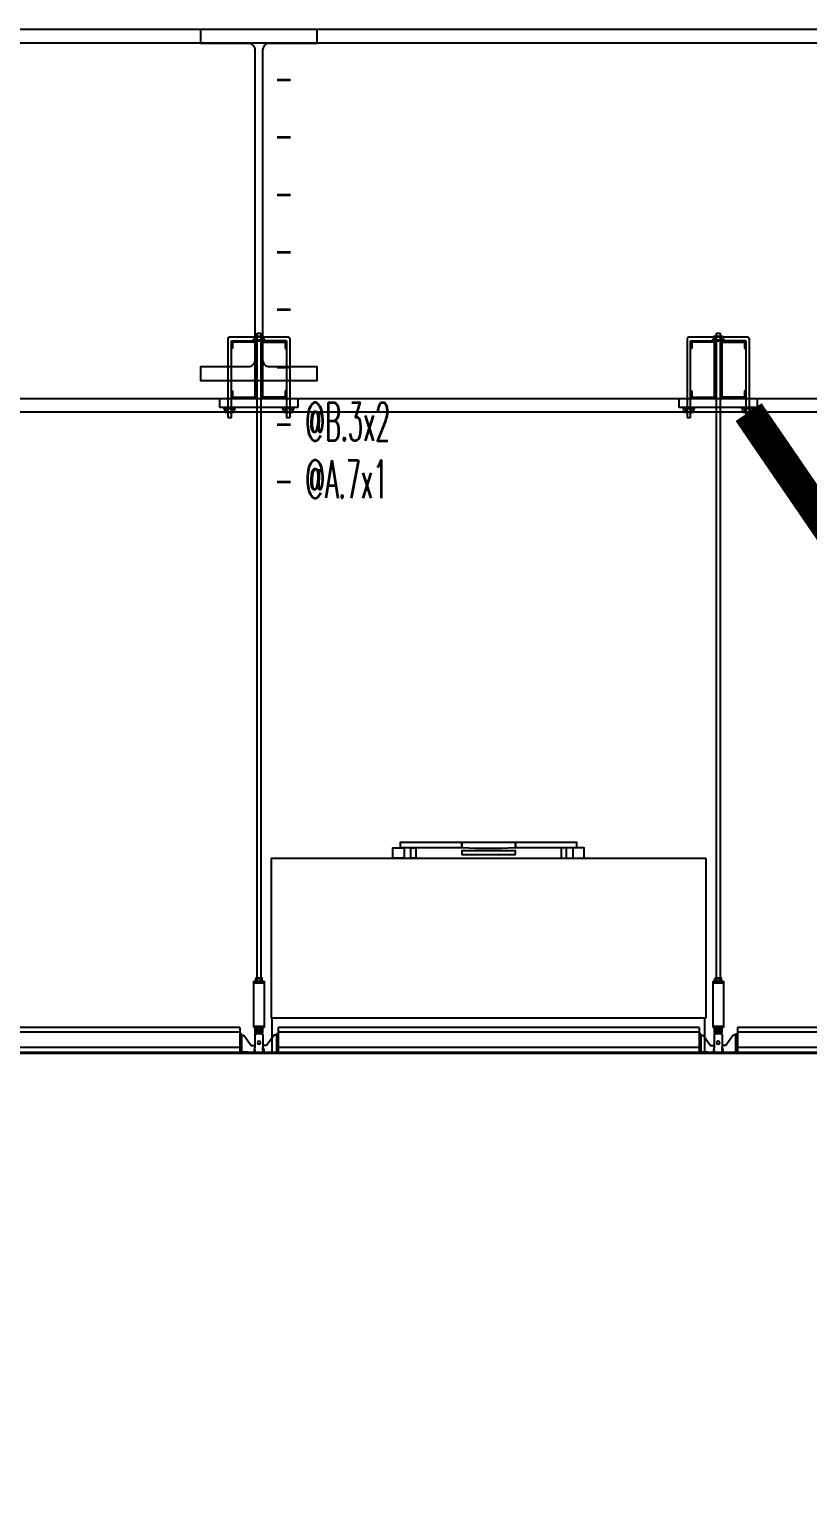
# Model space of a CAD drawing. Header units: millimetres. Extents: x -32710 to 654186, y -254124 to 420220.
# Drawn here: x 259600 to 261634, y 389900 to 393725 of the extents above; entities that cross this region are included whole.
import ezdxf
from ezdxf.enums import TextEntityAlignment as Align
from ezdxf.xclip import XClip

# ---------------------------------------------------------------- set-up
doc = ezdxf.new("R2010")
doc.units = ezdxf.units.MM
doc.header["$LTSCALE"] = 1000
for name, color, linetype in [('DSMK', 10, 'Continuous'), ('FFU', 145, 'Continuous'), ('M-TXT', 3, 'Continuous'), ('TPH12-SEC-@E$0$KABE1', 252, 'Continuous'), ('TPH12-SEC-@E$0$STEEL2', 252, 'Continuous'), ('TPH12-SEC-@E$0$STEEL3', 252, 'Continuous'), ('YFSHI-02(E-LINE)$0$SH-LINE-10', 10, 'Continuous'), ('YFSHI-02(E-LINE)$0$SH-LINE-130', 130, 'Continuous'), ('YFSHI-02(E-LINE)$0$SH-LINE-82', 82, 'Continuous')]:
    doc.layers.add(name, color=color, linetype=linetype)
doc.styles.add('aa-txt', font='simplex.shx', dxfattribs={"width": 0.7, "bigfont": 'chineset.shx'})
doc.dimstyles.new('adim-1500', dxfattribs={"dimscale": 1000, "dimtxt": 0.375, "dimasz": 0.25, "dimexe": 0.1, "dimexo": 0.5, "dimgap": 0.15, "dimtad": 0, "dimdec": 4, "dimtxsty": 'aa-txt', "dimcen": 3.75, "dimclrd": 3, "dimclre": 3, "dimclrt": 256, "dimadec": 0, "dimazin": 0, "dimtfac": 1, "dimtdec": 4, "dimtmove": 0, "dimatfit": 3, "dimfxl": 0.1, "dimarcsym": 0})

# ---------------------------------------------------------------- blocks, each defined once
blk = doc.blocks.new('TPH12-SEC-@E')
at = {"layer": 'TPH12-SEC-@E$0$KABE1'}
blk.add_line((47000, 393725), (273000, 393725), dxfattribs=at)
at = {"layer": 'TPH12-SEC-@E$0$STEEL2'}
blk.add_lwpolyline([(260048.5, 393725), (260351.5, 393725), (260351.5, 393688), (260227.5, 393688, 0.414214), (260209.5, 393670), (260209.5, 392862, 0.414214), (260227.5, 392844), (260351.5, 392844), (260351.5, 392807), (260048.5, 392807), (260048.5, 392844), (260172.5, 392844, 0.414214), (260190.5, 392862), (260190.5, 393670, 0.414214), (260172.5, 393688), (260048.5, 393688)], format="xyb", close=True, dxfattribs=at)
at = {"layer": 'TPH12-SEC-@E$0$STEEL3', "linetype": 'Continuous'}
for p, q in [((264050, 393689), (256350, 393689)), ((256350, 392761), (264050, 392761)), ((264050, 392725), (256350, 392725))]:
    blk.add_line(p, q, dxfattribs=at)
blk = doc.blocks.new('YFSHI-02(E-LINE)$0$CEILING-A')
for p, q in [((-110, 6.8), (-110, 0)), ((-110, 6.8), (0, 6.8)), ((-110, 5.57), (0, 5.57)), ((0, 6.8), (0, 0)), ((-110, 1.52), (0, 1.52)), ((-110, 0.28), (0, 0.28)), ((-110, 0), (0, 0))]:
    blk.add_line(p, q)
blk = doc.blocks.new('YFSHI-02(E-LINE)$0$1')
for p, q in [((0.45, 5.1), (0, 5.1)), ((0, 5.1), (0, 0)), ((0.45, 4.8), (0.45, 5.1)), ((0.45, 4.8), (1.05, 4.8)), ((0.45, 4.8), (0.45, 0.28)), ((1.05, 4.8), (3, 2.05)), ((3.95, 4.8), (3.95, 2.05)), ((4.25, 5.1), (5.75, 5.1)), ((6.05, 4.8), (6.05, 2.05)), ((8.95, 4.8), (7, 2.05)), ((9.55, 4.8), (8.95, 4.8)), ((9.55, 4.8), (9.55, 5.1)), ((9.55, 5.1), (10, 5.1)), ((9.55, 4.8), (9.55, 0.33)), ((10, 5.1), (10, 0)), ((9.4, 0.33), (0, 0.33)), ((0, 0.25), (5.68, 0.25)), ((0, 0), (10, 0)), ((2.2, 0), (5, 0)), ((3, 2.05), (3.95, 2.05)), ((3.95, 1.55), (3.75, 0.88)), ((3.75, 0.88), (3.95, 0.88)), ((3.75, 0.88), (3.75, 0.25)), ((3.95, 2.05), (3.95, 1.55)), ((3.95, 0.88), (3.95, 1.55)), ((3.95, 0.88), (3.95, 0.45)), ((10, 0.25), (4.32, 0.25)), ((7, 2.05), (6.05, 2.05)), ((6.05, 2.05), (6.05, 1.55)), ((6.05, 1.55), (6.25, 0.88)), ((6.05, 0.88), (6.05, 1.55)), ((6.25, 0.88), (6.05, 0.88)), ((6.05, 0.88), (6.05, 0.45)), ((6.25, 0.88), (6.25, 0.25)), ((7.8, 0.33), (10, 0.33))]:
    blk.add_line(p, q)
blk.add_lwpolyline([(4.3, 5.1), (4.3, 5.4, 0.414214), (4.2, 5.5), (3.96, 5.5, -0.414214), (3.94, 5.52), (3.94, 6.76, -0.414214), (3.98, 6.8), (4.46, 6.8, -0.414214), (4.5, 6.76), (4.5, 6.42, -0.414214), (4.48, 6.4), (4.18, 6.4, 0.414214), (4.16, 6.38), (4.16, 5.8, 0.414214), (4.26, 5.7), (5.74, 5.7, 0.414214), (5.84, 5.8), (5.84, 6.38, 0.414214), (5.82, 6.4), (5.52, 6.4, -0.414214), (5.5, 6.42), (5.5, 6.76, -0.414214), (5.54, 6.8), (6.02, 6.8, -0.414214), (6.06, 6.76), (6.06, 5.52, -0.414214), (6.04, 5.5), (5.8, 5.5, 0.414214), (5.7, 5.4), (5.7, 5.1)], format="xyb")
blk.add_lwpolyline([(4.52, 5.5, 0.414214), (4.42, 5.4), (4.42, 5.2, 0.414214), (4.52, 5.1), (5.48, 5.1, 0.414214), (5.58, 5.2), (5.58, 5.4, 0.414214), (5.48, 5.5)], format="xyb", close=True)
blk.add_circle((5, 2.8), 0.41)
for centre, radius, start, end in [((4.25, 4.8), 0.3, 90, 180), ((5.75, 4.8), 0.3, 0, 90), ((3.75, 0.45), 0.2, 270, 0), ((6.25, 0.45), 0.2, 180, 270)]:
    blk.add_arc(centre, radius, start, end)
blk = doc.blocks.new('YFSHI-02(E-LINE)')
at = {"layer": 'YFSHI-02(E-LINE)$0$SH-LINE-10'}
for p, q in [((260118.5, 392915.5), (260118.5, 392711.3)), ((260276.5, 392920.5), (260123.5, 392920.5)), ((260128, 392711.3), (260128, 392911)), ((260128, 392911), (260272, 392911)), ((260216.5, 392913.1), (260183.5, 392913.1)), ((260183.5, 392911), (260183.5, 392913.1)), ((260216.5, 392911), (260183.5, 392911)), ((260187.3, 392921.8), (260187.3, 392914.3)), ((260187.3, 392921.8), (260187.3, 392914.3)), ((260211.7, 392923), (260188.3, 392923)), ((260211.7, 392923), (260188.3, 392923)), ((260190.7, 392922.7), (260188.3, 392922.7)), ((260190.7, 392922.7), (260188.3, 392922.7)), ((260190.7, 392913.4), (260188.3, 392913.4)), ((260190.7, 392913.4), (260188.3, 392913.4)), ((260211.7, 392913.1), (260188.3, 392913.1)), ((260193.2, 392921.8), (260193.2, 392914.3)), ((260193.2, 392921.8), (260193.2, 392914.3)), ((260195.2, 391247), (260195.2, 392931)), ((260195.2, 392931), (260204.8, 392931)), ((260203.5, 392922.7), (260196.5, 392922.7)), ((260203.5, 392922.7), (260196.5, 392922.7)), ((260203.5, 392913.4), (260196.5, 392913.4)), ((260203.5, 392913.4), (260196.5, 392913.4)), ((260204.8, 392931), (260204.8, 391247)), ((260206.8, 392921.8), (260206.8, 392914.3)), ((260206.8, 392921.8), (260206.8, 392914.3)), ((260209.3, 392922.7), (260211.7, 392922.7)), ((260209.3, 392922.7), (260211.7, 392922.7)), ((260209.3, 392913.4), (260211.7, 392913.4)), ((260209.3, 392913.4), (260211.7, 392913.4)), ((260212.7, 392921.8), (260212.7, 392914.3)), ((260212.7, 392921.8), (260212.7, 392914.3)), ((260216.5, 392911), (260216.5, 392913.1)), ((260272, 392911), (260272, 392711.3)), ((260281.5, 392737.3), (260281.5, 392915.5)), ((261318.5, 392915.5), (261318.5, 392711.3)), ((261476.5, 392920.5), (261323.5, 392920.5)), ((261328, 392711.3), (261328, 392911)), ((261328, 392911), (261472, 392911)), ((261416.5, 392913.1), (261383.5, 392913.1)), ((261383.5, 392911), (261383.5, 392913.1)), ((261416.5, 392911), (261383.5, 392911)), ((261387.3, 392921.8), (261387.3, 392914.3)), ((261387.3, 392921.8), (261387.3, 392914.3)), ((261411.7, 392923), (261388.3, 392923)), ((261411.7, 392923), (261388.3, 392923)), ((261390.7, 392922.7), (261388.3, 392922.7)), ((261390.7, 392922.7), (261388.3, 392922.7)), ((261390.7, 392913.4), (261388.3, 392913.4)), ((261390.7, 392913.4), (261388.3, 392913.4)), ((261411.7, 392913.1), (261388.3, 392913.1)), ((261393.2, 392921.8), (261393.2, 392914.3)), ((261393.2, 392921.8), (261393.2, 392914.3)), ((261395.2, 391247), (261395.2, 392931)), ((261395.2, 392931), (261404.8, 392931)), ((261403.5, 392922.7), (261396.5, 392922.7)), ((261403.5, 392922.7), (261396.5, 392922.7)), ((261403.5, 392913.4), (261396.5, 392913.4)), ((261403.5, 392913.4), (261396.5, 392913.4)), ((261404.8, 392931), (261404.8, 391247)), ((261406.8, 392921.8), (261406.8, 392914.3)), ((261406.8, 392921.8), (261406.8, 392914.3)), ((261409.3, 392922.7), (261411.7, 392922.7)), ((261409.3, 392922.7), (261411.7, 392922.7)), ((261409.3, 392913.4), (261411.7, 392913.4)), ((261409.3, 392913.4), (261411.7, 392913.4)), ((261412.7, 392921.8), (261412.7, 392914.3)), ((261412.7, 392921.8), (261412.7, 392914.3)), ((261416.5, 392911), (261416.5, 392913.1)), ((261472, 392911), (261472, 392711.3)), ((261481.5, 392737.3), (261481.5, 392915.5)), ((260098.2, 392761), (260301.8, 392761)), ((260098.2, 392737.3), (260098.2, 392761)), ((260301.8, 392761), (260301.8, 392737.3)), ((261298.2, 392761), (261501.8, 392761)), ((261298.2, 392737.3), (261298.2, 392761)), ((261501.8, 392761), (261501.8, 392737.3)), ((260301.8, 392737.3), (260098.2, 392737.3)), ((260106.7, 392737.3), (260139.8, 392737.3)), ((260106.7, 392737.3), (260106.7, 392735.2)), ((260106.7, 392735.2), (260139.8, 392735.2)), ((260110.6, 392726.5), (260110.6, 392734)), ((260110.6, 392726.5), (260110.6, 392734)), ((260111.5, 392735.2), (260135, 392735.2)), ((260111.5, 392725.3), (260135, 392725.3)), ((260111.5, 392725.3), (260135, 392725.3)), ((260114, 392734.9), (260111.6, 392734.9)), ((260114, 392734.9), (260111.6, 392734.9)), ((260114, 392725.7), (260111.6, 392725.7)), ((260114, 392725.7), (260111.6, 392725.7)), ((260116.4, 392726.5), (260116.4, 392734)), ((260116.4, 392726.5), (260116.4, 392734)), ((260119.7, 392734.9), (260126.8, 392734.9)), ((260119.7, 392734.9), (260126.8, 392734.9)), ((260119.7, 392725.7), (260126.8, 392725.7)), ((260119.7, 392725.7), (260126.8, 392725.7)), ((260130, 392726.5), (260130, 392734)), ((260130, 392726.5), (260130, 392734)), ((260132.5, 392734.9), (260134.9, 392734.9)), ((260132.5, 392734.9), (260134.9, 392734.9)), ((260132.5, 392725.7), (260134.9, 392725.7)), ((260132.5, 392725.7), (260134.9, 392725.7)), ((260135.9, 392726.5), (260135.9, 392734)), ((260135.9, 392726.5), (260135.9, 392734)), ((260139.8, 392737.3), (260139.8, 392735.2)), ((260260.2, 392737.3), (260293.3, 392737.3)), ((260260.2, 392737.3), (260260.2, 392735.2)), ((260260.2, 392735.2), (260293.3, 392735.2)), ((260264.1, 392726.5), (260264.1, 392734)), ((260264.1, 392726.5), (260264.1, 392734)), ((260265, 392735.2), (260288.5, 392735.2)), ((260265, 392725.3), (260288.5, 392725.3)), ((260265, 392725.3), (260288.5, 392725.3)), ((260267.5, 392734.9), (260265.1, 392734.9)), ((260267.5, 392734.9), (260265.1, 392734.9)), ((260267.5, 392725.7), (260265.1, 392725.7)), ((260267.5, 392725.7), (260265.1, 392725.7)), ((260270, 392726.5), (260270, 392734)), ((260270, 392726.5), (260270, 392734)), ((260273.2, 392734.9), (260280.3, 392734.9)), ((260273.2, 392734.9), (260280.3, 392734.9)), ((260273.2, 392725.7), (260280.3, 392725.7)), ((260273.2, 392725.7), (260280.3, 392725.7)), ((260281.5, 392711.3), (260281.5, 392737.3)), ((260283.6, 392726.5), (260283.6, 392734)), ((260283.6, 392726.5), (260283.6, 392734)), ((260286, 392734.9), (260288.4, 392734.9)), ((260286, 392734.9), (260288.4, 392734.9)), ((260286, 392725.7), (260288.4, 392725.7)), ((260286, 392725.7), (260288.4, 392725.7)), ((260289.4, 392726.5), (260289.4, 392734)), ((260289.4, 392726.5), (260289.4, 392734)), ((260293.3, 392737.3), (260293.3, 392735.2)), ((261501.8, 392737.3), (261298.2, 392737.3)), ((261306.7, 392737.3), (261339.8, 392737.3)), ((261306.7, 392737.3), (261306.7, 392735.2)), ((261306.7, 392735.2), (261339.8, 392735.2)), ((261310.6, 392726.5), (261310.6, 392734)), ((261310.6, 392726.5), (261310.6, 392734)), ((261311.5, 392735.2), (261335, 392735.2)), ((261311.5, 392725.3), (261335, 392725.3)), ((261311.5, 392725.3), (261335, 392725.3)), ((261314, 392734.9), (261311.6, 392734.9)), ((261314, 392734.9), (261311.6, 392734.9)), ((261314, 392725.7), (261311.6, 392725.7)), ((261314, 392725.7), (261311.6, 392725.7)), ((261316.4, 392726.5), (261316.4, 392734)), ((261316.4, 392726.5), (261316.4, 392734)), ((261319.7, 392734.9), (261326.8, 392734.9)), ((261319.7, 392734.9), (261326.8, 392734.9)), ((261319.7, 392725.7), (261326.8, 392725.7)), ((261319.7, 392725.7), (261326.8, 392725.7)), ((261330, 392726.5), (261330, 392734)), ((261330, 392726.5), (261330, 392734)), ((261332.5, 392734.9), (261334.9, 392734.9)), ((261332.5, 392734.9), (261334.9, 392734.9)), ((261332.5, 392725.7), (261334.9, 392725.7)), ((261332.5, 392725.7), (261334.9, 392725.7)), ((261335.9, 392726.5), (261335.9, 392734)), ((261335.9, 392726.5), (261335.9, 392734)), ((261339.8, 392737.3), (261339.8, 392735.2)), ((261460.2, 392737.3), (261493.3, 392737.3)), ((261460.2, 392737.3), (261460.2, 392735.2)), ((261460.2, 392735.2), (261493.3, 392735.2)), ((261464.1, 392726.5), (261464.1, 392734)), ((261464.1, 392726.5), (261464.1, 392734)), ((261465, 392735.2), (261488.5, 392735.2)), ((261465, 392725.3), (261488.5, 392725.3)), ((261465, 392725.3), (261488.5, 392725.3)), ((261467.5, 392734.9), (261465.1, 392734.9)), ((261467.5, 392734.9), (261465.1, 392734.9)), ((261467.5, 392725.7), (261465.1, 392725.7)), ((261467.5, 392725.7), (261465.1, 392725.7)), ((261470, 392726.5), (261470, 392734)), ((261470, 392726.5), (261470, 392734)), ((261473.2, 392734.9), (261480.3, 392734.9)), ((261473.2, 392734.9), (261480.3, 392734.9)), ((261473.2, 392725.7), (261480.3, 392725.7)), ((261473.2, 392725.7), (261480.3, 392725.7)), ((261481.5, 392711.3), (261481.5, 392737.3)), ((261483.6, 392726.5), (261483.6, 392734)), ((261483.6, 392726.5), (261483.6, 392734)), ((261486, 392734.9), (261488.4, 392734.9)), ((261486, 392734.9), (261488.4, 392734.9)), ((261486, 392725.7), (261488.4, 392725.7)), ((261486, 392725.7), (261488.4, 392725.7)), ((261489.4, 392726.5), (261489.4, 392734)), ((261489.4, 392726.5), (261489.4, 392734)), ((261493.3, 392737.3), (261493.3, 392735.2)), ((260118.5, 392711.3), (260128, 392711.3)), ((260272, 392711.3), (260281.5, 392711.3)), ((261318.5, 392711.3), (261328, 392711.3)), ((261472, 392711.3), (261481.5, 392711.3)), ((260186.6, 391238.5), (260213.4, 391238.5)), ((260186.6, 391238.5), (260213.4, 391238.5)), ((260186.6, 391118), (260186.6, 391238.5)), ((260186.6, 391118), (260186.6, 391238.5)), ((260186.6, 391238.5), (260213.4, 391238.5)), ((260191.5, 391239.3), (260191.5, 391246.1)), ((260191.5, 391239.3), (260191.5, 391246.1)), ((260192.1, 391247), (260207.9, 391247)), ((260192.1, 391247), (260207.9, 391247)), ((260192.1, 391238.5), (260207.9, 391238.5)), ((260192.1, 391238.5), (260207.9, 391238.5)), ((260194.5, 391246.7), (260192.2, 391246.7)), ((260194.5, 391246.7), (260192.2, 391246.7)), ((260194.5, 391238.7), (260192.2, 391238.7)), ((260194.5, 391238.7), (260192.2, 391238.7)), ((260204.8, 391247), (260195.2, 391247)), ((260196.2, 391239.3), (260196.2, 391246.1)), ((260196.2, 391239.3), (260196.2, 391246.1)), ((260198.5, 391246.7), (260201.5, 391246.7)), ((260198.5, 391238.7), (260201.5, 391238.7)), ((260198.5, 391238.7), (260201.5, 391238.7)), ((260203.8, 391239.3), (260203.8, 391246.1)), ((260203.8, 391239.3), (260203.8, 391246.1)), ((260205.5, 391246.7), (260207.8, 391246.7)), ((260205.5, 391246.7), (260207.8, 391246.7)), ((260205.5, 391238.7), (260207.8, 391238.7)), ((260205.5, 391238.7), (260207.8, 391238.7)), ((260208.5, 391239.3), (260208.5, 391246.1)), ((260208.5, 391239.3), (260208.5, 391246.1)), ((260213.4, 391238.5), (260213.4, 391118)), ((260213.4, 391238.5), (260213.4, 391118)), ((261386.6, 391238.5), (261413.4, 391238.5)), ((261386.6, 391238.5), (261413.4, 391238.5)), ((261386.6, 391118), (261386.6, 391238.5)), ((261386.6, 391118), (261386.6, 391238.5)), ((261386.6, 391238.5), (261413.4, 391238.5)), ((261391.5, 391239.3), (261391.5, 391246.1)), ((261391.5, 391239.3), (261391.5, 391246.1)), ((261392.1, 391247), (261407.9, 391247)), ((261392.1, 391247), (261407.9, 391247)), ((261392.1, 391238.5), (261407.9, 391238.5)), ((261392.1, 391238.5), (261407.9, 391238.5)), ((261394.5, 391246.7), (261392.2, 391246.7)), ((261394.5, 391246.7), (261392.2, 391246.7)), ((261394.5, 391238.7), (261392.2, 391238.7)), ((261394.5, 391238.7), (261392.2, 391238.7)), ((261404.8, 391247), (261395.2, 391247)), ((261396.2, 391239.3), (261396.2, 391246.1)), ((261396.2, 391239.3), (261396.2, 391246.1)), ((261398.5, 391246.7), (261401.5, 391246.7)), ((261398.5, 391238.7), (261401.5, 391238.7)), ((261398.5, 391238.7), (261401.5, 391238.7)), ((261403.8, 391239.3), (261403.8, 391246.1)), ((261403.8, 391239.3), (261403.8, 391246.1)), ((261405.5, 391246.7), (261407.8, 391246.7)), ((261405.5, 391246.7), (261407.8, 391246.7)), ((261405.5, 391238.7), (261407.8, 391238.7)), ((261405.5, 391238.7), (261407.8, 391238.7)), ((261408.5, 391239.3), (261408.5, 391246.1)), ((261408.5, 391239.3), (261408.5, 391246.1)), ((261413.4, 391238.5), (261413.4, 391118)), ((261413.4, 391238.5), (261413.4, 391118)), ((260213.4, 391118), (260186.6, 391118)), ((260213.4, 391118), (260186.6, 391118)), ((260192.1, 391108.9), (260192.1, 391113.3)), ((260208.1, 391113.3), (260192.1, 391113.3)), ((260208.3, 391108.9), (260192.1, 391108.9)), ((260193.2, 391108.9), (260193.2, 391113.3)), ((260195.6, 391113.3), (260195.6, 391113.9)), ((260204.3, 391113.9), (260195.6, 391113.9)), ((260195.8, 391108.9), (260195.8, 391113.3)), ((260195.9, 391113.9), (260195.9, 391118)), ((260204.1, 391113.9), (260204.1, 391118)), ((260204.3, 391113.3), (260204.3, 391113.9)), ((260208.3, 391109), (260208.3, 391113.1)), ((261413.4, 391118), (261386.6, 391118)), ((261413.4, 391118), (261386.6, 391118)), ((261392.1, 391108.9), (261392.1, 391113.3)), ((261408.1, 391113.3), (261392.1, 391113.3)), ((261408.3, 391108.9), (261392.1, 391108.9)), ((261393.2, 391108.9), (261393.2, 391113.3)), ((261395.6, 391113.3), (261395.6, 391113.9)), ((261404.3, 391113.9), (261395.6, 391113.9)), ((261395.8, 391108.9), (261395.8, 391113.3)), ((261395.9, 391113.9), (261395.9, 391118)), ((261404.1, 391113.9), (261404.1, 391118)), ((261404.3, 391113.3), (261404.3, 391113.9)), ((261408.3, 391109), (261408.3, 391113.1))]:
    blk.add_line(p, q, dxfattribs=at)
for points in [[(260186.6, 391234.8), (260213.4, 391234.8)], [(260186.6, 391234.8), (260213.4, 391234.8)], [(261386.6, 391234.8), (261413.4, 391234.8)], [(261386.6, 391234.8), (261413.4, 391234.8)], [(260186.6, 391121.6), (260213.4, 391121.6)], [(260186.6, 391121.6), (260213.4, 391121.6)], [(261386.6, 391121.6), (261413.4, 391121.6)], [(261386.6, 391121.6), (261413.4, 391121.6)]]:
    blk.add_lwpolyline(points, dxfattribs=at)
for centre, radius, start, end in [((260123.5, 392915.5), 5, 90, 180), ((260189.3, 392921.2), 2.1, 120.5681, 163.207), ((260189.3, 392921.2), 2.1, 120.5681, 163.207), ((260189.1, 392920.8), 2.02, 111.8965, 149.5654), ((260189.1, 392920.8), 2.02, 111.8965, 149.5654), ((260189.1, 392915.3), 2.02, 210.4346, 248.1035), ((260189.1, 392915.3), 2.02, 210.4346, 248.1035), ((260189.3, 392914.9), 2.1, 196.793, 239.4319), ((260189.3, 392914.9), 2.1, 196.793, 239.4319), ((260189.3, 392914.6), 8.18, 61.7885, 80.1123), ((260189.3, 392914.6), 8.18, 61.7885, 80.1123), ((260189.3, 392921.5), 8.18, 279.8877, 298.2115), ((260189.3, 392921.5), 8.18, 279.8877, 298.2115), ((260197.2, 392913.2), 9.43, 94.1532, 114.8761), ((260197.2, 392913.2), 9.43, 94.1532, 114.8761), ((260197.2, 392922.8), 9.43, 245.1239, 265.8468), ((260197.2, 392922.8), 9.43, 245.1239, 265.8468), ((260202.8, 392913.2), 9.43, 65.1239, 85.8468), ((260202.8, 392913.2), 9.43, 65.1239, 85.8468), ((260202.8, 392922.8), 9.43, 274.1532, 294.8761), ((260202.8, 392922.8), 9.43, 274.1532, 294.8761), ((260210.7, 392914.6), 8.18, 99.8877, 118.2115), ((260210.7, 392914.6), 8.18, 99.8877, 118.2115), ((260210.7, 392921.5), 8.18, 241.7885, 260.1123), ((260210.7, 392921.5), 8.18, 241.7885, 260.1123), ((260210.7, 392921.2), 2.1, 16.793, 59.4319), ((260210.7, 392921.2), 2.1, 16.793, 59.4319), ((260210.9, 392920.8), 2.02, 30.4346, 68.1035), ((260210.9, 392920.8), 2.02, 30.4346, 68.1035), ((260210.7, 392914.9), 2.1, 300.5681, 343.207), ((260210.9, 392915.3), 2.02, 291.8965, 329.5654), ((260210.9, 392915.3), 2.02, 291.8965, 329.5654), ((260210.7, 392914.9), 2.1, 300.5681, 343.207), ((260276.5, 392915.5), 5, 0, 90), ((261323.5, 392915.5), 5, 90, 180), ((261389.3, 392921.2), 2.1, 120.5681, 163.207), ((261389.3, 392921.2), 2.1, 120.5681, 163.207), ((261389.1, 392920.8), 2.02, 111.8965, 149.5654), ((261389.1, 392920.8), 2.02, 111.8965, 149.5654), ((261389.1, 392915.3), 2.02, 210.4346, 248.1035), ((261389.1, 392915.3), 2.02, 210.4346, 248.1035), ((261389.3, 392914.9), 2.1, 196.793, 239.4319), ((261389.3, 392914.9), 2.1, 196.793, 239.4319), ((261389.3, 392914.6), 8.18, 61.7885, 80.1123), ((261389.3, 392914.6), 8.18, 61.7885, 80.1123), ((261389.3, 392921.5), 8.18, 279.8877, 298.2115), ((261389.3, 392921.5), 8.18, 279.8877, 298.2115), ((261397.2, 392913.2), 9.43, 94.1532, 114.8761), ((261397.2, 392913.2), 9.43, 94.1532, 114.8761), ((261397.2, 392922.8), 9.43, 245.1239, 265.8468), ((261397.2, 392922.8), 9.43, 245.1239, 265.8468), ((261402.8, 392913.2), 9.43, 65.1239, 85.8468), ((261402.8, 392913.2), 9.43, 65.1239, 85.8468), ((261402.8, 392922.8), 9.43, 274.1532, 294.8761), ((261402.8, 392922.8), 9.43, 274.1532, 294.8761), ((261410.7, 392914.6), 8.18, 99.8877, 118.2115), ((261410.7, 392914.6), 8.18, 99.8877, 118.2115), ((261410.7, 392921.5), 8.18, 241.7885, 260.1123), ((261410.7, 392921.5), 8.18, 241.7885, 260.1123), ((261410.7, 392921.2), 2.1, 16.793, 59.4319), ((261410.7, 392921.2), 2.1, 16.793, 59.4319), ((261410.9, 392920.8), 2.02, 30.4346, 68.1035), ((261410.9, 392920.8), 2.02, 30.4346, 68.1035), ((261410.7, 392914.9), 2.1, 300.5681, 343.207), ((261410.9, 392915.3), 2.02, 291.8965, 329.5654), ((261410.9, 392915.3), 2.02, 291.8965, 329.5654), ((261410.7, 392914.9), 2.1, 300.5681, 343.207), ((261476.5, 392915.5), 5, 0, 90), ((260112.6, 392733.4), 2.1, 120.5681, 163.207), ((260112.6, 392733.4), 2.1, 120.5681, 163.207), ((260112.3, 392733), 2.02, 111.8965, 149.5654), ((260112.3, 392733), 2.02, 111.8965, 149.5654), ((260112.3, 392727.5), 2.02, 210.4346, 248.1035), ((260112.6, 392727.1), 2.1, 196.793, 239.4319), ((260112.6, 392727.1), 2.1, 196.793, 239.4319), ((260112.3, 392727.5), 2.02, 210.4346, 248.1035), ((260112.6, 392726.8), 8.18, 61.7885, 80.1123), ((260112.6, 392726.8), 8.18, 61.7885, 80.1123), ((260112.6, 392733.7), 8.18, 279.8877, 298.2115), ((260112.6, 392733.7), 8.18, 279.8877, 298.2115), ((260120.4, 392725.5), 9.43, 94.1532, 114.8761), ((260120.4, 392725.5), 9.43, 94.1532, 114.8761), ((260120.4, 392735.1), 9.43, 245.1239, 265.8468), ((260120.4, 392735.1), 9.43, 245.1239, 265.8468), ((260126.1, 392725.5), 9.43, 65.1239, 85.8468), ((260126.1, 392725.5), 9.43, 65.1239, 85.8468), ((260126.1, 392735.1), 9.43, 274.1532, 294.8761), ((260126.1, 392735.1), 9.43, 274.1532, 294.8761), ((260133.9, 392726.8), 8.18, 99.8877, 118.2115), ((260133.9, 392726.8), 8.18, 99.8877, 118.2115), ((260133.9, 392733.7), 8.18, 241.7885, 260.1123), ((260133.9, 392733.7), 8.18, 241.7885, 260.1123), ((260134.2, 392733), 2.02, 30.4346, 68.1035), ((260134.2, 392733), 2.02, 30.4346, 68.1035), ((260134.2, 392727.5), 2.02, 291.8965, 329.5654), ((260134.2, 392727.5), 2.02, 291.8965, 329.5654), ((260133.9, 392733.4), 2.1, 16.793, 59.4319), ((260133.9, 392733.4), 2.1, 16.793, 59.4319), ((260133.9, 392727.1), 2.1, 300.5681, 343.207), ((260133.9, 392727.1), 2.1, 300.5681, 343.207), ((260266.1, 392733.4), 2.1, 120.5681, 163.207), ((260266.1, 392733.4), 2.1, 120.5681, 163.207), ((260265.8, 392733), 2.02, 111.8965, 149.5654), ((260265.8, 392733), 2.02, 111.8965, 149.5654), ((260265.8, 392727.5), 2.02, 210.4346, 248.1035), ((260266.1, 392727.1), 2.1, 196.793, 239.4319), ((260266.1, 392727.1), 2.1, 196.793, 239.4319), ((260265.8, 392727.5), 2.02, 210.4346, 248.1035), ((260266.1, 392726.8), 8.18, 61.7885, 80.1123), ((260266.1, 392726.8), 8.18, 61.7885, 80.1123), ((260266.1, 392733.7), 8.18, 279.8877, 298.2115), ((260266.1, 392733.7), 8.18, 279.8877, 298.2115), ((260273.9, 392725.5), 9.43, 94.1532, 114.8761), ((260273.9, 392725.5), 9.43, 94.1532, 114.8761), ((260273.9, 392735.1), 9.43, 245.1239, 265.8468), ((260273.9, 392735.1), 9.43, 245.1239, 265.8468), ((260279.6, 392725.5), 9.43, 65.1239, 85.8468), ((260279.6, 392725.5), 9.43, 65.1239, 85.8468), ((260279.6, 392735.1), 9.43, 274.1532, 294.8761), ((260279.6, 392735.1), 9.43, 274.1532, 294.8761), ((260287.4, 392726.8), 8.18, 99.8877, 118.2115), ((260287.4, 392726.8), 8.18, 99.8877, 118.2115), ((260287.4, 392733.7), 8.18, 241.7885, 260.1123), ((260287.4, 392733.7), 8.18, 241.7885, 260.1123), ((260287.7, 392733), 2.02, 30.4346, 68.1035), ((260287.7, 392733), 2.02, 30.4346, 68.1035), ((260287.7, 392727.5), 2.02, 291.8965, 329.5654), ((260287.7, 392727.5), 2.02, 291.8965, 329.5654), ((260287.4, 392733.4), 2.1, 16.793, 59.4319), ((260287.4, 392733.4), 2.1, 16.793, 59.4319), ((260287.4, 392727.1), 2.1, 300.5681, 343.207), ((260287.4, 392727.1), 2.1, 300.5681, 343.207), ((261312.6, 392733.4), 2.1, 120.5681, 163.207), ((261312.6, 392733.4), 2.1, 120.5681, 163.207), ((261312.3, 392733), 2.02, 111.8965, 149.5654), ((261312.3, 392733), 2.02, 111.8965, 149.5654), ((261312.3, 392727.5), 2.02, 210.4346, 248.1035), ((261312.6, 392727.1), 2.1, 196.793, 239.4319), ((261312.6, 392727.1), 2.1, 196.793, 239.4319), ((261312.3, 392727.5), 2.02, 210.4346, 248.1035), ((261312.6, 392726.8), 8.18, 61.7885, 80.1123), ((261312.6, 392726.8), 8.18, 61.7885, 80.1123), ((261312.6, 392733.7), 8.18, 279.8877, 298.2115), ((261312.6, 392733.7), 8.18, 279.8877, 298.2115), ((261320.4, 392725.5), 9.43, 94.1532, 114.8761), ((261320.4, 392725.5), 9.43, 94.1532, 114.8761), ((261320.4, 392735.1), 9.43, 245.1239, 265.8468), ((261320.4, 392735.1), 9.43, 245.1239, 265.8468), ((261326.1, 392725.5), 9.43, 65.1239, 85.8468), ((261326.1, 392725.5), 9.43, 65.1239, 85.8468), ((261326.1, 392735.1), 9.43, 274.1532, 294.8761), ((261326.1, 392735.1), 9.43, 274.1532, 294.8761), ((261333.9, 392726.8), 8.18, 99.8877, 118.2115), ((261333.9, 392726.8), 8.18, 99.8877, 118.2115), ((261333.9, 392733.7), 8.18, 241.7885, 260.1123), ((261333.9, 392733.7), 8.18, 241.7885, 260.1123), ((261334.2, 392733), 2.02, 30.4346, 68.1035), ((261334.2, 392733), 2.02, 30.4346, 68.1035), ((261334.2, 392727.5), 2.02, 291.8965, 329.5654), ((261334.2, 392727.5), 2.02, 291.8965, 329.5654), ((261333.9, 392733.4), 2.1, 16.793, 59.4319), ((261333.9, 392733.4), 2.1, 16.793, 59.4319), ((261333.9, 392727.1), 2.1, 300.5681, 343.207), ((261333.9, 392727.1), 2.1, 300.5681, 343.207), ((261466.1, 392733.4), 2.1, 120.5681, 163.207), ((261466.1, 392733.4), 2.1, 120.5681, 163.207), ((261465.8, 392733), 2.02, 111.8965, 149.5654), ((261465.8, 392733), 2.02, 111.8965, 149.5654), ((261465.8, 392727.5), 2.02, 210.4346, 248.1035), ((261466.1, 392727.1), 2.1, 196.793, 239.4319), ((261466.1, 392727.1), 2.1, 196.793, 239.4319), ((261465.8, 392727.5), 2.02, 210.4346, 248.1035), ((261466.1, 392726.8), 8.18, 61.7885, 80.1123), ((261466.1, 392726.8), 8.18, 61.7885, 80.1123), ((261466.1, 392733.7), 8.18, 279.8877, 298.2115), ((261466.1, 392733.7), 8.18, 279.8877, 298.2115), ((261473.9, 392725.5), 9.43, 94.1532, 114.8761), ((261473.9, 392725.5), 9.43, 94.1532, 114.8761), ((261473.9, 392735.1), 9.43, 245.1239, 265.8468), ((261473.9, 392735.1), 9.43, 245.1239, 265.8468), ((261479.6, 392725.5), 9.43, 65.1239, 85.8468), ((261479.6, 392725.5), 9.43, 65.1239, 85.8468), ((261479.6, 392735.1), 9.43, 274.1532, 294.8761), ((261479.6, 392735.1), 9.43, 274.1532, 294.8761), ((261487.4, 392726.8), 8.18, 99.8877, 118.2115), ((261487.4, 392726.8), 8.18, 99.8877, 118.2115), ((261487.4, 392733.7), 8.18, 241.7885, 260.1123), ((261487.4, 392733.7), 8.18, 241.7885, 260.1123), ((261487.7, 392733), 2.02, 30.4346, 68.1035), ((261487.7, 392733), 2.02, 30.4346, 68.1035), ((261487.7, 392727.5), 2.02, 291.8965, 329.5654), ((261487.7, 392727.5), 2.02, 291.8965, 329.5654), ((261487.4, 392733.4), 2.1, 16.793, 59.4319), ((261487.4, 392733.4), 2.1, 16.793, 59.4319), ((261487.4, 392727.1), 2.1, 300.5681, 343.207), ((261487.4, 392727.1), 2.1, 300.5681, 343.207), ((260192.9, 391245.7), 1.46, 120.5681, 163.207), ((260192.9, 391245.7), 1.46, 120.5681, 163.207), ((260192.7, 391245.4), 1.4, 111.8965, 149.5654), ((260192.7, 391245.4), 1.4, 111.8965, 149.5654), ((260192.9, 391239.7), 1.46, 196.793, 239.4319), ((260192.7, 391240), 1.4, 210.4346, 248.1035), ((260192.7, 391240), 1.4, 210.4346, 248.1035), ((260192.9, 391239.7), 1.46, 196.793, 239.4319), ((260193.6, 391241.1), 5.67, 61.7885, 80.1123), ((260193.6, 391241.1), 5.67, 61.7885, 80.1123), ((260193.6, 391244.3), 5.67, 279.8877, 298.2115), ((260193.6, 391244.3), 5.67, 279.8877, 298.2115), ((260199, 391240.2), 6.54, 94.1532, 114.8761), ((260199, 391240.2), 6.54, 94.1532, 114.8761), ((260199, 391245.2), 6.54, 245.1239, 265.8468), ((260199, 391245.2), 6.54, 245.1239, 265.8468), ((260201, 391240.2), 6.54, 65.1239, 85.8468), ((260201, 391240.2), 6.54, 65.1239, 85.8468), ((260201, 391245.2), 6.54, 274.1532, 294.8761), ((260201, 391245.2), 6.54, 274.1532, 294.8761), ((260206.4, 391241.1), 5.67, 99.8877, 118.2115), ((260206.4, 391241.1), 5.67, 99.8877, 118.2115), ((260206.4, 391244.3), 5.67, 241.7885, 260.1123), ((260206.4, 391244.3), 5.67, 241.7885, 260.1123), ((260207.3, 391245.4), 1.4, 30.4346, 68.1035), ((260207.3, 391245.4), 1.4, 30.4346, 68.1035), ((260207.3, 391240), 1.4, 291.8965, 329.5654), ((260207.3, 391240), 1.4, 291.8965, 329.5654), ((260207.1, 391245.7), 1.46, 16.793, 59.4319), ((260207.1, 391245.7), 1.46, 16.793, 59.4319), ((260207.1, 391239.7), 1.46, 300.5681, 343.207), ((260207.1, 391239.7), 1.46, 300.5681, 343.207), ((261392.9, 391245.7), 1.46, 120.5681, 163.207), ((261392.9, 391245.7), 1.46, 120.5681, 163.207), ((261392.7, 391245.4), 1.4, 111.8965, 149.5654), ((261392.7, 391245.4), 1.4, 111.8965, 149.5654), ((261392.9, 391239.7), 1.46, 196.793, 239.4319), ((261392.7, 391240), 1.4, 210.4346, 248.1035), ((261392.7, 391240), 1.4, 210.4346, 248.1035), ((261392.9, 391239.7), 1.46, 196.793, 239.4319), ((261393.6, 391241.1), 5.67, 61.7885, 80.1123), ((261393.6, 391241.1), 5.67, 61.7885, 80.1123), ((261393.6, 391244.3), 5.67, 279.8877, 298.2115), ((261393.6, 391244.3), 5.67, 279.8877, 298.2115), ((261399, 391240.2), 6.54, 94.1532, 114.8761), ((261399, 391240.2), 6.54, 94.1532, 114.8761), ((261399, 391245.2), 6.54, 245.1239, 265.8468), ((261399, 391245.2), 6.54, 245.1239, 265.8468), ((261401, 391240.2), 6.54, 65.1239, 85.8468), ((261401, 391240.2), 6.54, 65.1239, 85.8468), ((261401, 391245.2), 6.54, 274.1532, 294.8761), ((261401, 391245.2), 6.54, 274.1532, 294.8761), ((261406.4, 391241.1), 5.67, 99.8877, 118.2115), ((261406.4, 391241.1), 5.67, 99.8877, 118.2115), ((261406.4, 391244.3), 5.67, 241.7885, 260.1123), ((261406.4, 391244.3), 5.67, 241.7885, 260.1123), ((261407.3, 391245.4), 1.4, 30.4346, 68.1035), ((261407.3, 391245.4), 1.4, 30.4346, 68.1035), ((261407.3, 391240), 1.4, 291.8965, 329.5654), ((261407.3, 391240), 1.4, 291.8965, 329.5654), ((261407.1, 391245.7), 1.46, 16.793, 59.4319), ((261407.1, 391245.7), 1.46, 16.793, 59.4319), ((261407.1, 391239.7), 1.46, 300.5681, 343.207), ((261407.1, 391239.7), 1.46, 300.5681, 343.207), ((260197.4, 391111.1), 5.76, 157.8828, 180.1952), ((260197.4, 391111.1), 5.76, 179.8048, 202.1172), ((260205.9, 391111.2), 2.29, 356.5141, 63.2222), ((260205.9, 391111.2), 2.29, 356.5141, 63.2222), ((260205.9, 391111), 2.29, 296.7778, 3.4859), ((260208.1, 391113.1), 0.2, 0, 90), ((260208.3, 391109), 0.0625, 270, 0), ((261397.4, 391111.1), 5.76, 157.8828, 180.1952), ((261397.4, 391111.1), 5.76, 179.8048, 202.1172), ((261405.9, 391111.2), 2.29, 356.5141, 63.2222), ((261405.9, 391111.2), 2.29, 356.5141, 63.2222), ((261405.9, 391111), 2.29, 296.7778, 3.4859), ((261408.1, 391113.1), 0.2, 0, 90), ((261408.3, 391109), 0.0625, 270, 0)]:
    blk.add_arc(centre, radius, start, end, dxfattribs=at)
at = {"layer": 'YFSHI-02(E-LINE)$0$SH-LINE-130'}
for p, q in [((260128, 392891), (260128, 392911)), ((260128, 392911), (260193, 392911)), ((260190, 392908), (260131, 392908)), ((260131, 392908), (260131, 392891)), ((260190, 392764), (260190, 392908)), ((260193, 392911), (260193, 392761)), ((260272, 392911), (260207, 392911)), ((260207, 392911), (260207, 392761)), ((260210, 392764), (260210, 392908)), ((260210, 392908), (260269, 392908)), ((260269, 392908), (260269, 392891)), ((260272, 392891), (260272, 392911)), ((261328, 392891), (261328, 392911)), ((261328, 392911), (261393, 392911)), ((261390, 392908), (261331, 392908)), ((261331, 392908), (261331, 392891)), ((261390, 392764), (261390, 392908)), ((261393, 392911), (261393, 392761)), ((261472, 392911), (261407, 392911)), ((261407, 392911), (261407, 392761)), ((261410, 392764), (261410, 392908)), ((261410, 392908), (261469, 392908)), ((261469, 392908), (261469, 392891)), ((261472, 392891), (261472, 392911)), ((260131, 392891), (260128, 392891)), ((260269, 392891), (260272, 392891)), ((261331, 392891), (261328, 392891)), ((261469, 392891), (261472, 392891)), ((260128, 392761), (260128, 392781)), ((260128, 392781), (260131, 392781)), ((260193, 392761), (260128, 392761)), ((260131, 392781), (260131, 392764)), ((260131, 392764), (260190, 392764)), ((260207, 392761), (260272, 392761)), ((260269, 392764), (260210, 392764)), ((260272, 392781), (260269, 392781)), ((260269, 392781), (260269, 392764)), ((260272, 392761), (260272, 392781)), ((261328, 392761), (261328, 392781)), ((261328, 392781), (261331, 392781)), ((261393, 392761), (261328, 392761)), ((261331, 392781), (261331, 392764)), ((261331, 392764), (261390, 392764)), ((261407, 392761), (261472, 392761)), ((261469, 392764), (261410, 392764)), ((261472, 392781), (261469, 392781)), ((261469, 392781), (261469, 392764)), ((261472, 392761), (261472, 392781))]:
    blk.add_line(p, q, dxfattribs=at)
at = {"layer": 'YFSHI-02(E-LINE)$0$SH-LINE-130', "const_width": 82.6}
blk.add_lwpolyline([(262579.3, 391118), (261479.4, 392725)], dxfattribs=at)
at = {"layer": 'YFSHI-02(E-LINE)$0$SH-LINE-82', "xscale": -10, "yscale": 10, "zscale": 10}
for name, p in [('YFSHI-02(E-LINE)$0$CEILING-A', (259050, 391050)), ('YFSHI-02(E-LINE)$0$1', (260250, 391050)), ('YFSHI-02(E-LINE)$0$CEILING-A', (260250, 391050)), ('YFSHI-02(E-LINE)$0$1', (261450, 391050)), ('YFSHI-02(E-LINE)$0$CEILING-A', (261450, 391050))]:
    blk.add_blockref(name, p, dxfattribs=at)
blk = doc.blocks.new('FFU-120x120x55')
for p, q in [((-56.8, 50.8), (-56.8, 9)), ((56.8, 50.8), (-56.8, 50.8)), ((56.8, 50.8), (56.8, 9)), ((-56.8, 9), (56.8, 9)), ((-56.5, 0), (-56.5, 9)), ((56.5, 0), (56.5, 9)), ((-56.5, 0), (56.5, 0))]:
    blk.add_line(p, q)
for points in [[(-7, 54.87, 0.414214), (-7.13, 55), (-23, 55), (-23, 53.5), (-7.13, 53.5, 0.414214), (-7, 53.63)], [(6.87, 53.49, 0.396463), (7, 53.63), (7, 54.87, 0.414214), (6.87, 55), (-6.87, 55, 0.414214), (-7, 54.87), (-7, 53.63, 0.396539), (-6.87, 53.49, 0.029282)], [(7.13, 53.5), (23, 53.5), (23, 55), (7.13, 55, 0.414214), (7, 54.87), (7, 53.63, 0.414214)]]:
    blk.add_lwpolyline(points, format="xyb", close=True)
for points in [[(-22.03, 50.8), (-25, 50.8), (-25, 53.5), (-22.03, 53.5), (-22.03, 51.04)], [(-19, 50.8), (-20.35, 50.8), (-20.35, 53.5), (-19, 53.5), (-19, 51.04)], [(-7, 51.8), (-7, 52.7), (7, 52.7), (7, 51.8)], [(19, 50.8), (20.35, 50.8), (20.35, 53.5), (19, 53.5), (19, 50.95)], [(22.03, 50.8), (25, 50.8), (25, 53.5), (22.03, 53.5), (22.03, 50.95)]]:
    blk.add_lwpolyline(points, close=True)
blk = doc.blocks.new('*D2554')
at = {"layer": 'DEFPOINTS', "color": 0}
for p in [(262777.5, 391850), (263680, 391850), (258400, 385950)]:
    blk.add_point(p, dxfattribs=at)
at = {"layer": 'DSMK', "color": 3, "lineweight": -2, "transparency": 16777216}
for p, q in [((263180, 391850), (262677.5, 391850)), ((262777.5, 391600), (262777.5, 389512.5)), ((262777.5, 386200), (262777.5, 388287.5)), ((258900, 385950), (262877.5, 385950))]:
    blk.add_line(p, q, dxfattribs=at)
at = {"layer": 'DSMK', "color": 3, "transparency": 16777216}
for points in [[(262735.8, 391600), (262819.1, 391600), (262777.5, 391850)], [(262735.8, 386200), (262819.1, 386200), (262777.5, 385950)]]:
    blk.add_solid(points, dxfattribs=at)
at = {"layer": 'DSMK', "transparency": 16777216, "insert": (262777.5, 388900), "char_height": 375, "attachment_point": 5, "rotation": 90, "style": 'aa-txt'}
blk.add_mtext('5900', dxfattribs=at)

msp = doc.modelspace()

# ---------------------------------------------------------------- block references
msp.add_blockref('TPH12-SEC-@E', (0, 0))
ref = msp.add_blockref('YFSHI-02(E-LINE)', (0, 0))
XClip(ref).set_block_clipping_path([(193435.9728033519, 355635.7797075855), (305020.60558715, 413217.0386999981)])
at = {"layer": 'FFU', "xscale": -10, "yscale": 10, "zscale": 10}
msp.add_blockref('FFU-120x120x55', (260800, 391052), dxfattribs=at)

# ---------------------------------------------------------------- texts
at = {"layer": 'M-TXT', "style": 'aa-txt', "width": 0.45}
for s, p in [('-', (260240, 393600)), ('-', (260240, 393450)), ('-', (260240, 393300)), ('-', (260240, 393150)), ('-', (260240, 393000)), ('-', (260240, 392850)), ('- @B.3x2', (260240, 392700)), ('- @A.7x1', (260240, 392550))]:
    msp.add_text(s, height=100, dxfattribs=at).set_placement(p, align=Align.MIDDLE_LEFT)

# ---------------------------------------------------------------- dimensions: what is measured, and where the dimension line sits
at = {"layer": 'DSMK', "color": 8}
dim = msp.add_linear_dim(base=(262777.47186, 391850), p1=(258400, 385950), p2=(263679.96858, 391850), angle=90, dimstyle='adim-1500', dxfattribs=at)
dim.commit()
dim.dimension.update_dxf_attribs({"geometry": '*D2554', "text_midpoint": (262777.47186, 388900)})

doc.saveas('drawing.dxf')
